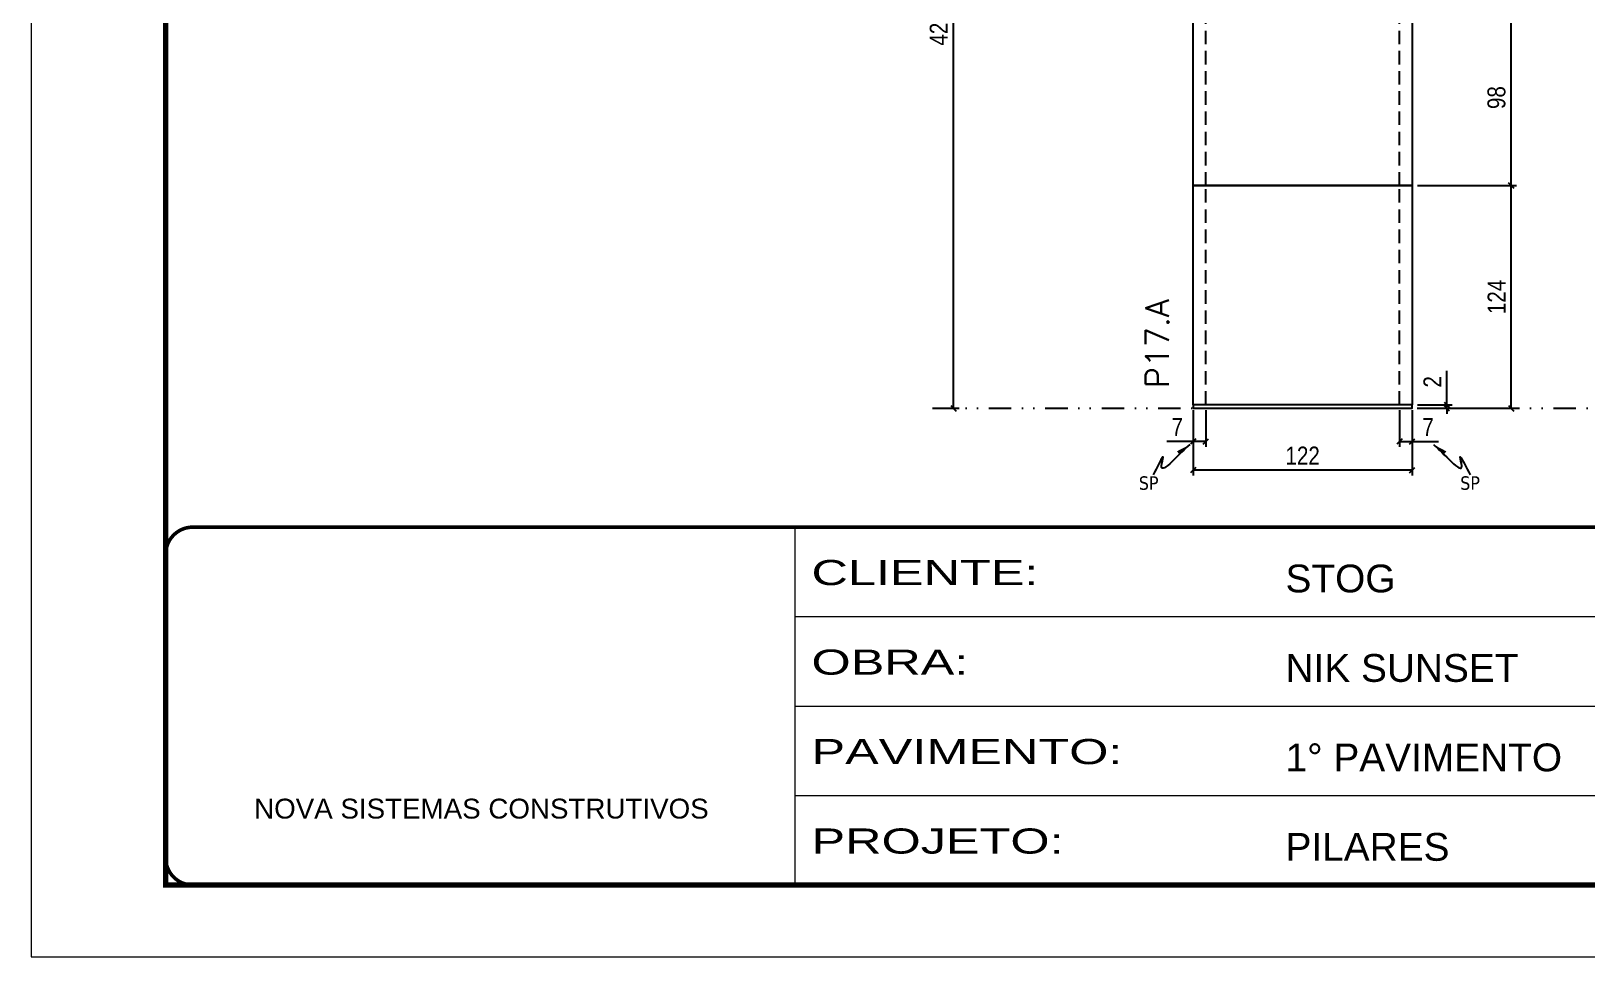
# Model space of a CAD drawing. Header units: millimetres. Extents: x 787 to 8287, y -592 to 17063.
# Drawn here: x 3024 to 3891, y 6300 to 6815 of the extents above; entities that cross this region are included whole.
import ezdxf

# ---------------------------------------------------------------- set-up
doc = ezdxf.new("R2010")
doc.units = ezdxf.units.MM
for name, pattern in [('CONTINUO', [0]), ('DASHED', [0.75, 0.5, -0.25]), ('DIVIDE2', [0.625, 0.25, -0.125, 0, -0.125, 0, -0.125]), ('HIDDEN', [0.375, 0.25, -0.125])]:
    doc.linetypes.add(name, pattern=pattern)
for name, color, linetype in [('COTA', 241, 'Continuous'), ('Nível', 160, 'Continuous'), ('Painéis', 200, 'Continuous'), ('Sarrafo de Pressão', 42, 'HIDDEN'), ('texto', 7, 'Continuous')]:
    doc.layers.add(name, color=color, linetype=linetype)
for name, color, linetype, lineweight in [('Folhas', 255, 'Continuous', 9), ('SARRAFO DE PRESSAO', 251, 'DASHED', 9), ('Texto Seção', 7, 'Continuous', 15)]:
    doc.layers.add(name, color=color, linetype=linetype, lineweight=lineweight)
doc.styles.add('ARIAL', font='arial.ttf')
doc.styles.add('COTA TECNICA', font='techl___.ttf', dxfattribs={"height": 10})
doc.styles.add('COTA TECNICA-50', font='techl___.ttf', dxfattribs={"height": 10})
doc.styles.add('REGUA-120', font='ROMANS.shx', dxfattribs={"height": 15})
doc.styles.get("Standard").update_dxf_attribs({"font": 'arial.ttf'})
doc.styles.add('Tecnologia', font='')
doc.styles.get('Tecnologia').set_extended_font_data('Forgotten Futurist')
doc.dimstyles.new('COTA PAINEL-50', dxfattribs={"dimtxt": 10, "dimasz": 3, "dimexe": 3, "dimexo": 3, "dimgap": 3, "dimtad": 1, "dimdec": 1, "dimzin": 12, "dimdsep": 46, "dimtxsty": 'COTA TECNICA-50', "dimblk1": 'OBLIQUE', "dimblk2": 'OBLIQUE', "dimsah": 1, "dimcen": 0.9, "dimclrd": 4, "dimclre": 4, "dimclrt": 240, "dimadec": 1, "dimazin": 3, "dimtfac": 1, "dimtdec": 1, "dimtmove": 0, "dimatfit": 3, "dimfxl": 0, "dimtolj": 1, "dimtzin": 12, "dimarcsym": 0})
doc.dimstyles.new('PAINEL', dxfattribs={"dimtxt": 10, "dimasz": 3, "dimexe": 3, "dimexo": 3, "dimgap": 3, "dimtad": 1, "dimdec": 1, "dimzin": 12, "dimdsep": 46, "dimtxsty": 'COTA TECNICA', "dimblk1": 'OBLIQUE', "dimblk2": 'OBLIQUE', "dimsah": 1, "dimcen": 0.9, "dimclrd": 4, "dimclre": 4, "dimclrt": 240, "dimadec": 1, "dimazin": 3, "dimtfac": 1, "dimtdec": 1, "dimtmove": 0, "dimatfit": 3, "dimfxl": 0, "dimtolj": 1, "dimtzin": 12, "dimarcsym": 0})
doc.dimstyles.get("Standard").update_dxf_attribs({"dimtxt": 0.18, "dimasz": 0.18, "dimexe": 0.18, "dimexo": 0.0625, "dimgap": 0.09, "dimtad": 0, "dimtih": 1, "dimtoh": 1, "dimdec": 4, "dimzin": 0, "dimdsep": 46, "dimtxsty": 'Standard', "dimcen": 0.09, "dimadec": 0, "dimazin": 0, "dimtfac": 1, "dimtdec": 4, "dimtofl": 0, "dimtmove": 0, "dimatfit": 3, "dimfxl": 0, "dimtolj": 1, "dimtzin": 0, "dimarcsym": 0})

# ---------------------------------------------------------------- blocks, each defined once
blk = doc.blocks.new('9999999999')
at = {"color": 30, "linetype": 'CONTINUO'}
for p, q in [((98564.56, 34230.21), (98564.56, 34429.45)), ((98564.56, 34379.64), (99583.98, 34379.64)), ((98564.56, 34329.83), (99487.98, 34329.83)), ((98564.56, 34280.02), (99487.98, 34280.02))]:
    blk.add_line(p, q, dxfattribs=at)
at = {"color": 30, "linetype": 'CONTINUO', "const_width": 2}
blk.add_lwpolyline([(99583.98, 34230.21), (99583.98, 34414.45, 0.414214), (99568.98, 34429.45), (98228.98, 34429.45, 0.414214), (98213.98, 34414.45), (98213.98, 34245.21, 0.414214), (98228.98, 34230.21), (99583.98, 34230.21)], format="xyb", dxfattribs=at)
at = {"layer": 'Folhas'}
blk.add_lwpolyline([(98138.98, 34190.21), (99623.98, 34190.21), (99623.98, 35240.21), (98138.98, 35240.21)], close=True, dxfattribs=at)
at = {"layer": 'Folhas', "color": 30, "const_width": 3}
blk.add_lwpolyline([(98213.98, 34230.21), (99583.98, 34230.21), (99583.98, 35200.21), (98213.98, 35200.21)], close=True, dxfattribs=at)
at = {"color": 7, "linetype": 'Continuous', "ltscale": 5, "style": 'ARIAL'}
for s, height, p in [('STOG', 15.483, (98837.68, 34393.13)), ('NIK SUNSET', 15.483, (98837.68, 34343.32)), ('1° PAVIMENTO', 15.4829, (98837.68, 34293.51)), ('NOVA SISTEMAS CONSTRUTIVOS', 11.0592, (98263.19, 34267.21)), ('PILARES', 15.483, (98837.68, 34243.7))]:
    blk.add_text(s, height=height, dxfattribs=at).set_placement(p)
at = {"layer": 'Folhas', "color": 7, "style": 'Tecnologia', "width": 1.5}
for s, p in [('CLIENTE:', (98573.65, 34397.17)), ('OBRA:', (98573.65, 34347.31)), ('PAVIMENTO:', (98573.65, 34297.5)), ('PROJETO:', (98573.65, 34247.69))]:
    blk.add_text(s, height=14, dxfattribs=at).set_placement(p)
blk = doc.blocks.new('_Oblique')
at = {"color": 0, "linetype": 'ByBlock', "lineweight": -2}
blk.add_line((-0.5, -0.5), (0.5, 0.5), dxfattribs=at)
blk = doc.blocks.new('*D1279')
at = {"layer": 'COTA', "color": 4, "lineweight": -2}
for p, q in [((3528.99, 7028.25), (3540.84, 7028.25)), ((3537.84, 6605.25), (3537.84, 7028.25)), ((3528.99, 6605.25), (3540.84, 6605.25))]:
    blk.add_line(p, q, dxfattribs=at)
at = {"layer": 'Defpoints', "color": 0}
for p in [(3525.99, 7028.25), (3537.84, 7028.25), (3525.99, 6605.25)]:
    blk.add_point(p, dxfattribs=at)
at = {"layer": 'COTA', "color": 4, "lineweight": -2, "xscale": 3, "yscale": 3, "zscale": 3}
for p, rotation in [((3537.84, 7028.25), 90), ((3537.84, 6605.25), 270)]:
    blk.add_blockref('_Oblique', p, dxfattribs=dict(at, rotation=rotation))
at = {"layer": 'COTA', "color": 240, "insert": (3529.62, 6816.75), "char_height": 10, "attachment_point": 5, "rotation": 90, "style": 'COTA TECNICA-50'}
blk.add_mtext('\\A1;423', dxfattribs=at)
blk = doc.blocks.new('*D501')
at = {"layer": 'COTA', "color": 4, "lineweight": -2}
for p, q in [((3671.26, 6604.25), (3671.26, 6567.89)), ((3793.26, 6604.25), (3793.26, 6567.89)), ((3793.26, 6570.89), (3671.26, 6570.89))]:
    blk.add_line(p, q, dxfattribs=at)
at = {"layer": 'Defpoints', "color": 0}
for p in [(3671.26, 6607.25), (3793.26, 6607.25), (3671.26, 6570.89)]:
    blk.add_point(p, dxfattribs=at)
at = {"layer": 'COTA', "color": 4, "lineweight": -2, "xscale": 3, "yscale": 3, "zscale": 3, "rotation": 180}
blk.add_blockref('_Oblique', (3671.26, 6570.89), dxfattribs=at)
at = {"layer": 'COTA', "color": 4, "lineweight": -2, "xscale": 3, "yscale": 3, "zscale": 3}
blk.add_blockref('_Oblique', (3793.26, 6570.89), dxfattribs=at)
at = {"layer": 'COTA', "color": 240, "insert": (3732.26, 6578.95), "char_height": 10, "attachment_point": 5, "style": 'COTA TECNICA'}
blk.add_mtext('\\A1;122', dxfattribs=at)
blk = doc.blocks.new('*D502')
at = {"layer": 'COTA', "color": 4, "lineweight": -2}
for p, q in [((3786.26, 6604.25), (3786.26, 6583.74)), ((3793.26, 6602.25), (3793.26, 6583.74)), ((3786.26, 6586.74), (3793.26, 6586.74)), ((3793.26, 6586.74), (3807.99, 6586.74))]:
    blk.add_line(p, q, dxfattribs=at)
at = {"layer": 'Defpoints', "color": 0}
for p in [(3786.26, 6607.25), (3793.26, 6605.25), (3793.26, 6586.74)]:
    blk.add_point(p, dxfattribs=at)
at = {"layer": 'COTA', "color": 4, "lineweight": -2, "xscale": 3, "yscale": 3, "zscale": 3, "rotation": 180}
blk.add_blockref('_Oblique', (3786.26, 6586.74), dxfattribs=at)
at = {"layer": 'COTA', "color": 4, "lineweight": -2, "xscale": 3, "yscale": 3, "zscale": 3}
blk.add_blockref('_Oblique', (3793.26, 6586.74), dxfattribs=at)
at = {"layer": 'COTA', "color": 240, "insert": (3802.13, 6594.82), "char_height": 10, "attachment_point": 5, "style": 'COTA TECNICA-50'}
blk.add_mtext('\\A1;7', dxfattribs=at)
blk = doc.blocks.new('*D503')
at = {"layer": 'COTA', "color": 4, "lineweight": -2}
for p, q in [((3678.26, 6604.25), (3678.26, 6583.74)), ((3671.26, 6602.25), (3671.26, 6583.74)), ((3671.26, 6586.74), (3656.53, 6586.74)), ((3678.26, 6586.74), (3671.26, 6586.74))]:
    blk.add_line(p, q, dxfattribs=at)
at = {"layer": 'Defpoints', "color": 0}
for p in [(3671.26, 6605.25), (3678.26, 6607.25), (3671.26, 6586.74)]:
    blk.add_point(p, dxfattribs=at)
at = {"layer": 'COTA', "color": 4, "lineweight": -2, "xscale": 3, "yscale": 3, "zscale": 3, "rotation": 180}
blk.add_blockref('_Oblique', (3671.26, 6586.74), dxfattribs=at)
at = {"layer": 'COTA', "color": 4, "lineweight": -2, "xscale": 3, "yscale": 3, "zscale": 3}
blk.add_blockref('_Oblique', (3678.26, 6586.74), dxfattribs=at)
at = {"layer": 'COTA', "color": 240, "insert": (3662.4, 6594.82), "char_height": 10, "attachment_point": 5, "style": 'COTA TECNICA-50'}
blk.add_mtext('\\A1;7', dxfattribs=at)
blk = doc.blocks.new('*D504')
at = {"layer": 'COTA', "color": 4, "linetype": 'ByBlock', "lineweight": -2}
for p, q in [((3796.26, 6729.25), (3851.34, 6729.25)), ((3848.34, 6605.25), (3848.34, 6729.25)), ((3796.26, 6605.25), (3851.34, 6605.25))]:
    blk.add_line(p, q, dxfattribs=at)
at = {"layer": 'Defpoints', "color": 0, "linetype": 'ByBlock'}
for p in [(3793.26, 6729.25), (3848.34, 6729.25), (3793.26, 6605.25)]:
    blk.add_point(p, dxfattribs=at)
at = {"layer": 'COTA', "color": 4, "linetype": 'ByBlock', "lineweight": -2, "xscale": 3, "yscale": 3, "zscale": 3}
for p, rotation in [((3848.34, 6729.25), 90), ((3848.34, 6605.25), 270)]:
    blk.add_blockref('_Oblique', p, dxfattribs=dict(at, rotation=rotation))
at = {"layer": 'COTA', "color": 240, "linetype": 'ByBlock', "insert": (3840.27, 6667.25), "char_height": 10, "attachment_point": 5, "rotation": 90, "style": 'COTA TECNICA'}
blk.add_mtext('\\A1;124', dxfattribs=at)
blk = doc.blocks.new('*D459')
at = {"layer": 'COTA', "color": 4, "lineweight": -2}
for p, q in [((3812.52, 6607.25), (3812.52, 6626.05)), ((3796.26, 6607.25), (3815.52, 6607.25)), ((3796.26, 6605.25), (3815.52, 6605.25)), ((3812.52, 6605.25), (3812.52, 6607.25)), ((3812.52, 6605.25), (3812.52, 6602.25))]:
    blk.add_line(p, q, dxfattribs=at)
at = {"layer": 'Defpoints', "color": 0}
for p in [(3793.26, 6607.25), (3793.26, 6605.25), (3812.52, 6605.25)]:
    blk.add_point(p, dxfattribs=at)
at = {"layer": 'COTA', "color": 4, "lineweight": -2, "xscale": 3, "yscale": 3, "zscale": 3}
for p, rotation in [((3812.52, 6607.25), 270), ((3812.52, 6605.25), 90)]:
    blk.add_blockref('_Oblique', p, dxfattribs=dict(at, rotation=rotation))
at = {"layer": 'COTA', "color": 240, "insert": (3804.52, 6620), "char_height": 10, "attachment_point": 5, "rotation": 90, "style": 'COTA TECNICA-50'}
blk.add_mtext('\\A1;2', dxfattribs=at)
blk = doc.blocks.new('*D460')
at = {"layer": 'COTA', "color": 4, "linetype": 'ByBlock', "lineweight": -2}
for p, q in [((3796.26, 6729.25), (3851.34, 6729.25)), ((3848.34, 6605.25), (3848.34, 6729.25)), ((3796.26, 6605.25), (3851.34, 6605.25))]:
    blk.add_line(p, q, dxfattribs=at)
at = {"layer": 'Defpoints', "color": 0, "linetype": 'ByBlock'}
for p in [(3793.26, 6729.25), (3848.34, 6729.25), (3793.26, 6605.25)]:
    blk.add_point(p, dxfattribs=at)
at = {"layer": 'COTA', "color": 4, "linetype": 'ByBlock', "lineweight": -2, "xscale": 3, "yscale": 3, "zscale": 3}
for p, rotation in [((3848.34, 6729.25), 90), ((3848.34, 6605.25), 270)]:
    blk.add_blockref('_Oblique', p, dxfattribs=dict(at, rotation=rotation))
at = {"layer": 'COTA', "color": 240, "linetype": 'ByBlock', "insert": (3840.27, 6667.25), "char_height": 10, "attachment_point": 5, "rotation": 90, "style": 'COTA TECNICA'}
blk.add_mtext('\\A1;124', dxfattribs=at)
blk = doc.blocks.new('*D461')
at = {"layer": 'COTA', "color": 4, "lineweight": -2}
for p, q in [((3796.26, 6827.25), (3851.34, 6827.25)), ((3848.34, 6729.25), (3848.34, 6827.25)), ((3796.26, 6729.25), (3851.34, 6729.25))]:
    blk.add_line(p, q, dxfattribs=at)
at = {"layer": 'Defpoints', "color": 0}
for p in [(3793.26, 6827.25), (3848.34, 6827.25), (3793.26, 6729.25)]:
    blk.add_point(p, dxfattribs=at)
at = {"layer": 'COTA', "color": 4, "lineweight": -2, "xscale": 3, "yscale": 3, "zscale": 3}
for p, rotation in [((3848.34, 6827.25), 90), ((3848.34, 6729.25), 270)]:
    blk.add_blockref('_Oblique', p, dxfattribs=dict(at, rotation=rotation))
at = {"layer": 'COTA', "color": 240, "insert": (3840.24, 6778.25), "char_height": 10, "attachment_point": 5, "rotation": 90, "style": 'COTA TECNICA-50'}
blk.add_mtext('\\A1;98', dxfattribs=at)

msp = doc.modelspace()

# ---------------------------------------------------------------- linework, layer by layer
at = {"layer": 'Nível', "color": 4, "linetype": 'DIVIDE2', "ltscale": 50}
msp.add_line((3525.99, 6605.25), (4469, 6605.25), dxfattribs=at)
at = {"layer": 'Painéis'}
for points in [[(3671.26, 6827.25), (3793.26, 6827.25), (3793.26, 6729.25), (3671.26, 6729.25)], [(3671.26, 6729.25), (3793.26, 6729.25), (3793.26, 6607.25), (3671.26, 6607.25)], [(3671.26, 6605.25), (3793.26, 6605.25), (3793.26, 6607.25), (3671.26, 6607.25)]]:
    msp.add_lwpolyline(points, close=True, dxfattribs=at)
at = {"layer": 'Sarrafo de Pressão', "ltscale": 30}
for p, q in [((3678.26, 6729.25), (3678.26, 6827.25)), ((3786.26, 6729.25), (3786.26, 6827.25)), ((3678.26, 6607.25), (3678.26, 6729.25)), ((3786.26, 6607.25), (3786.26, 6729.25))]:
    msp.add_line(p, q, dxfattribs=at)

# ---------------------------------------------------------------- block references
at = {"layer": 'SARRAFO DE PRESSAO', "color": 6, "linetype": 'ByBlock'}
msp.add_blockref('9999999999', (-95114.98, -27890.36), dxfattribs=at)

# ---------------------------------------------------------------- texts
at = {"layer": 'texto', "color": 0, "char_height": 7.5, "attachment_point": 5}
for insert in [(3646.48, 6563.58), (3825.51, 6563.58)]:
    msp.add_mtext('{\\fTahoma|b0|i0|c0|p34;\\C4;SP}', dxfattribs=dict(at, insert=insert))
at = {"layer": 'Texto Seção', "insert": (3657.79, 6616.5), "char_height": 13, "width": 285.3299, "attachment_point": 7, "rotation": 90, "style": 'REGUA-120'}
msp.add_mtext('P17.A', dxfattribs=at)

# ---------------------------------------------------------------- dimensions: what is measured, and where the dimension line sits
at = {"layer": 'COTA'}
for base, p1, p2, angle, picture, middle in [((3537.84, 7028.25), (3525.99, 6605.25), (3525.99, 7028.25), 90, '*D1279', (3529.62, 6816.75)), ((3848.34, 6827.25), (3793.26, 6729.25), (3793.26, 6827.25), 90, '*D461', (3840.24, 6778.25)), ((3671.26, 6586.74), (3678.26, 6607.25), (3671.26, 6605.25), 180, '*D503', (3662.4, 6594.82))]:
    dim = msp.add_linear_dim(base=base, p1=p1, p2=p2, angle=angle, dimstyle='COTA PAINEL-50', dxfattribs=at)
    dim.commit()
    dim.dimension.update_dxf_attribs({"geometry": picture, "text_midpoint": middle})
at = {"layer": 'COTA', "linetype": 'ByBlock'}
for picture in ['*D504', '*D460']:
    dim = msp.add_aligned_dim(p1=(3793.26, 6605.25), p2=(3793.26, 6729.25), distance=-55.08, dimstyle='PAINEL', dxfattribs=at)
    dim.commit()
    dim.dimension.update_dxf_attribs({"geometry": picture, "text_midpoint": (3840.27, 6667.25)})
at = {"layer": 'COTA'}
dim = msp.add_linear_dim(base=(3812.52, 6605.25), p1=(3793.26, 6607.25), p2=(3793.26, 6605.25), angle=90, dimstyle='COTA PAINEL-50', dxfattribs=at)
dim.commit()
dim.dimension.update_dxf_attribs({"geometry": '*D459', "text_midpoint": (3812.52, 6620), "dimtype": 160})
dim = msp.add_linear_dim(base=(3671.26, 6570.89), p1=(3793.26, 6607.25), p2=(3671.26, 6607.25), angle=180, dimstyle='PAINEL', override={"dimarcsym": 2}, dxfattribs=at)
dim.commit()
dim.dimension.update_dxf_attribs({"geometry": '*D501', "text_midpoint": (3732.26, 6578.95)})
dim = msp.add_linear_dim(base=(3793.26, 6586.74), p1=(3786.26, 6607.25), p2=(3793.26, 6605.25), dimstyle='COTA PAINEL-50', dxfattribs=at)
dim.commit()
dim.dimension.update_dxf_attribs({"geometry": '*D502', "text_midpoint": (3802.13, 6594.82)})

# ---------------------------------------------------------------- leaders
at = {"layer": 'COTA', "path_type": 1}
for points in [[(3669.43, 6585.07), (3653.65, 6573.24), (3654.57, 6578.04), (3649.02, 6568.26)], [(3805.09, 6585.07), (3820.87, 6573.24), (3819.95, 6578.04), (3825.5, 6568.26)]]:
    msp.add_leader(points, dimstyle='Standard', override={"dimasz": 8}, dxfattribs=at)

doc.saveas('drawing.dxf')
